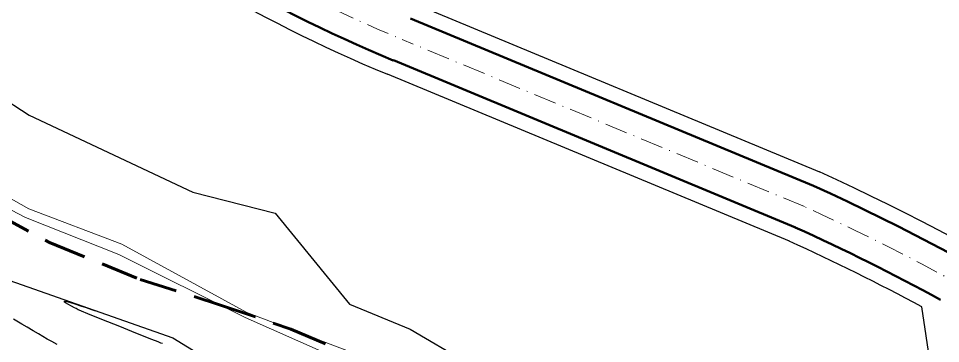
# Model space of a CAD drawing. Header units: metres. Extents: x -84 to 383, y -1857 to -1252.
# Drawn here: x -14.7 to 107.5, y -1370.5 to -1327.5 of the extents above; entities that cross this region are included whole.
import ezdxf

# ---------------------------------------------------------------- set-up
doc = ezdxf.new("R2010")
doc.units = ezdxf.units.M
doc.header["$MEASUREMENT"] = 0
doc.linetypes.add('13', pattern=[5, 3, -1, 0, -1])
doc.linetypes.add('DASHED', pattern=[0.75, 0.5, -0.25])
doc.layers.add('CONT-MNR', color=34, linetype='Continuous')
doc.layers.add('OGR', color=41, linetype='Continuous')
for name, color, linetype, lineweight in [('OS', 1, '13', 20), ('REG', 1, 'Continuous', 50), ('REGO', 1, 'Continuous', 25), ('znaci_voda', 3, 'Continuous', 9)]:
    doc.layers.add(name, color=color, linetype=linetype, lineweight=lineweight)

msp = doc.modelspace()

# ---------------------------------------------------------------- linework, layer by layer
at = {"layer": 'CONT-MNR'}
for p, q in [((-8.58, -1364.94), (-8.56, -1364.93)), ((-8.58, -1364.96), (-8.58, -1364.94)), ((-8.55, -1365.03), (-8.58, -1364.96)), ((-8.56, -1364.93), (-8.49, -1364.92)), ((-8.41, -1365.14), (-8.55, -1365.03)), ((-8.49, -1364.92), (-8.3, -1364.95)), ((-8.11, -1365.33), (-8.41, -1365.14)), ((-8.3, -1364.95), (-7.89, -1365.05)), ((-7.65, -1365.58), (-8.11, -1365.33)), ((-7.89, -1365.05), (-7.21, -1365.26)), ((-7.24, -1365.78), (-7.65, -1365.58)), ((-7.21, -1365.26), (-6.45, -1365.51)), ((-6.45, -1365.51), (-5.67, -1365.77)), ((-7, -1365.9), (-7.24, -1365.78)), ((-6.87, -1365.98), (-7, -1365.9)), ((-6.76, -1366.04), (-6.87, -1365.98)), ((-6.63, -1366.11), (-6.76, -1366.04)), ((-6.29, -1366.25), (-6.63, -1366.11)), ((-5.46, -1366.59), (-6.29, -1366.25)), ((-5.67, -1365.77), (-4.98, -1366)), ((-4.26, -1367.07), (-5.46, -1366.59)), ((-4.98, -1366), (-4.47, -1366.17)), ((-14.2, -1367.96), (-15.3, -1367.3)), ((-13.51, -1368.36), (-14.2, -1367.96)), ((-2.81, -1367.65), (-4.26, -1367.07)), ((-1.24, -1368.28), (-2.81, -1367.65)), ((-12.7, -1368.84), (-13.51, -1368.36)), ((-12.02, -1369.25), (-12.7, -1368.84)), ((-11.42, -1369.6), (-12.02, -1369.25)), ((0.34, -1368.91), (-1.24, -1368.28)), ((1.79, -1369.49), (0.34, -1368.91)), ((-10.85, -1369.93), (-11.42, -1369.6)), ((-10.24, -1370.27), (-10.85, -1369.93)), ((-9.54, -1370.63), (-10.24, -1370.27)), ((3, -1369.98), (1.79, -1369.49)), ((3.85, -1370.31), (3, -1369.98)), ((4.21, -1370.46), (3.85, -1370.31)), ((4.43, -1370.53), (4.21, -1370.46))]:
    msp.add_line(p, q, dxfattribs=at)
at = {"layer": 'OGR'}
for p, q in [((-38.79, -1323.86), (-13.24, -1340.28)), ((38.06, -1325.64), (91.44, -1347.8)), ((87.46, -1356.98), (34.23, -1334.88)), ((-13.24, -1340.28), (8.46, -1350.49)), ((-49.59, -1350.38), (5.8, -1369.76)), ((8.46, -1350.49), (19.33, -1353.26)), ((19.33, -1353.26), (29.18, -1365.3)), ((29.18, -1365.3), (37.21, -1368.62)), ((106.94, -1378.61), (105.03, -1365.68)), ((37.21, -1368.62), (44.59, -1372.92)), ((5.8, -1369.76), (23.96, -1380.9))]:
    msp.add_line(p, q, dxfattribs=at)
for centre, radius, start, end in [((108.76, -1154.69), 195, 230.7384, 247.5295), ((-30.09, -1616.61), 295, 34.5838, 65.6715), ((-28.96, -1614.21), 282.35, 61.6708, 65.6499)]:
    msp.add_arc(centre, radius, start, end, dxfattribs=at)
at = {"layer": 'OS'}
msp.add_line((89.45, -1352.39), (36.15, -1330.26), dxfattribs=at)
for centre, radius, start, end in [((108.76, -1154.69), 190, 230.6536, 247.5305), ((-30.09, -1616.61), 290, 34.5838, 65.6562)]:
    msp.add_arc(centre, radius, start, end, dxfattribs=at)
at = {"layer": 'REG'}
for p, q in [((90.64, -1349.64), (37.29, -1327.49)), ((88.26, -1355.14), (35, -1333.03))]:
    msp.add_line(p, q, dxfattribs=at)
for centre, radius, start, end in [((108.76, -1154.69), 193, 230.7049, 247.5299), ((-30.09, -1616.61), 293, 34.5838, 65.6655), ((-28.96, -1614.21), 284.35, 61.3239, 65.6562)]:
    msp.add_arc(centre, radius, start, end, dxfattribs=at)
at = {"layer": 'REGO', "linetype": 'DASHED', "lineweight": 60, "ltscale": 10}
for p, q in [((-17.74, -1353.26), (-10.54, -1357.14)), ((-10.54, -1357.14), (1.48, -1362.03)), ((1.48, -1362.03), (11.99, -1365.38)), ((11.99, -1365.38), (21.43, -1368.61)), ((21.43, -1368.61), (31.8, -1373))]:
    msp.add_line(p, q, dxfattribs=at)
at = {"layer": 'znaci_voda'}
for p, q in [((-13.29, -1352.67), (-42.31, -1336.61)), ((-13.72, -1353.85), (-43.87, -1337.89)), ((-0.95, -1357.37), (-13.29, -1352.67)), ((-1.35, -1358.73), (-13.72, -1353.85)), ((15.59, -1366.39), (-0.95, -1357.37)), ((15.39, -1367.09), (-1.35, -1358.73)), ((34.05, -1373.39), (15.59, -1366.39)), ((33.68, -1375.15), (15.39, -1367.09))]:
    msp.add_line(p, q, dxfattribs=at)

doc.saveas('drawing.dxf')
